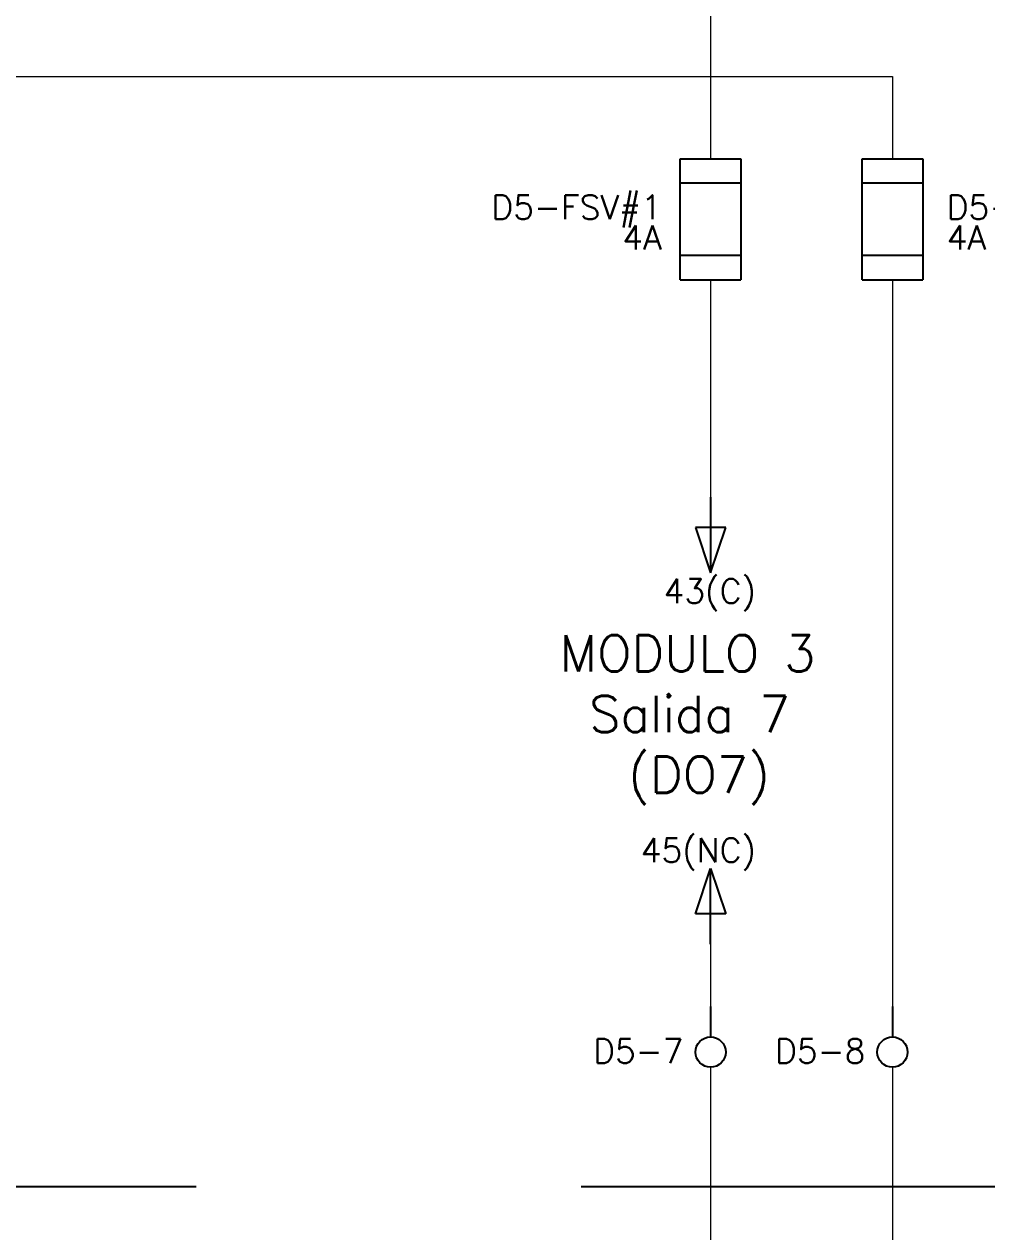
# Model space of a CAD drawing. Header units: inches. Extents: x 75782 to 87231, y -34126 to -18655.
# Drawn here: x 79487.2 to 79646, y -29613.8 to -29414.5 of the extents above; entities that cross this region are included whole.
import ezdxf
from ezdxf.enums import TextEntityAlignment as Align

# ---------------------------------------------------------------- set-up
doc = ezdxf.new("R2010")
doc.units = ezdxf.units.IN
doc.header["$MEASUREMENT"] = 0
doc.linetypes.add('DASHED', pattern=[19.05, 12.7, -6.35])
doc.layers.add('A-Cables 220V', color=6, linetype='Continuous', lineweight=18)
doc.layers.add('TEXTOS', color=7, linetype='Continuous')
doc.styles.get("Standard").update_dxf_attribs({"font": 'ROMANS.SHX'})

# ---------------------------------------------------------------- blocks, each defined once
blk = doc.blocks.new('Arrow-down')
for p, q in [((0, 0), (0, -12.5)), ((2.5, -5), (-2.5, -5)), ((-2.5, -5), (0, -12.5)), ((0, -12.5), (2.5, -5))]:
    blk.add_line(p, q)
at = {"flags": 4}
blk.add_attdef('NAME', text='', height=4, dxfattribs=at).set_placement((7.5, -17.5), align=Align.RIGHT)
blk = doc.blocks.new('Arrow-up')
for p, q in [((-2.5, 5), (0, 12.5)), ((0, 0), (0, 12.5)), ((0, 12.5), (2.5, 5)), ((2.5, 5), (-2.5, 5))]:
    blk.add_line(p, q)
at = {"flags": 4}
blk.add_attdef('NAME', text='', height=4, dxfattribs=at).set_placement((7.5, 13.5), align=Align.RIGHT)
blk = doc.blocks.new('Fusible')
at = {"color": 0, "ltscale": 0.1}
for p, q in [((45790.97, 2917.89), (45790.97, 2937.89)), ((45790.97, 2937.89), (45800.97, 2937.89)), ((45800.97, 2937.89), (45800.97, 2917.89)), ((45790.97, 2933.89), (45800.97, 2933.89)), ((45800.97, 2921.89), (45790.97, 2921.89)), ((45790.97, 2917.89), (45800.97, 2917.89))]:
    blk.add_line(p, q, dxfattribs=at)
at = {"flags": 4}
for p in [(45787.92, 2927.89), (45787.92, 2922.89)]:
    blk.add_attdef('NAME', text='', height=4, dxfattribs=at).set_placement(p, align=Align.RIGHT)
blk = doc.blocks.new('fusible1')
at = {"color": 0, "ltscale": 0.1}
for p, q in [((45820.97, 2917.89), (45820.97, 2937.89)), ((45820.97, 2937.89), (45830.97, 2937.89)), ((45830.97, 2937.89), (45830.97, 2917.89)), ((45820.97, 2933.89), (45830.97, 2933.89)), ((45830.97, 2921.89), (45820.97, 2921.89)), ((45820.97, 2917.89), (45830.97, 2917.89))]:
    blk.add_line(p, q, dxfattribs=at)
at = {"flags": 4}
for p in [(45834.92, 2927.89), (45834.92, 2922.89)]:
    blk.add_attdef('NAME', p, '', height=4, dxfattribs=at)
blk = doc.blocks.new('Borne - arriba')
blk.add_line((0, 0), (0, -5))
blk.add_circle((0, -7.5), 2.5)
at = {"flags": 4}
blk.add_attdef('NAME', text='', height=4, dxfattribs=at).set_placement((-4.45, -9.32), align=Align.RIGHT)
blk.add_attdef('#', (4.64, -8.89), '', height=3, dxfattribs=at)

msp = doc.modelspace()

# ---------------------------------------------------------------- linework, layer by layer
at = {"linetype": 'DASHED', "ltscale": 10}
msp.add_lwpolyline([(79009.7, -29171.1), (79896.56, -29171.1), (79896.56, -29606.35), (79009.7, -29606.35)], close=True, dxfattribs=at)
at = {"layer": 'A-Cables 220V'}
for p, q in [((79600.41, -29393.12), (79600.41, -29436.7)), ((79137.91, -29423.12), (79630.41, -29423.14)), ((79630.41, -29423.14), (79630.41, -29436.7)), ((79600.41, -29456.7), (79600.41, -29492.56)), ((79630.41, -29456.7), (79630.41, -29581.64)), ((79600.41, -29566.32), (79600.41, -29581.64)), ((79600.41, -29586.64), (79600.41, -29693.62)), ((79630.41, -29586.64), (79630.41, -29698.62))]:
    msp.add_line(p, q, dxfattribs=at)

# ---------------------------------------------------------------- block references
ref = msp.add_blockref('Fusible', (33804.44, -32374.59))
ref.add_attrib('NAME', 'D5-FSV#1', dxfattribs={"height": 4}).set_placement((79592.36, -29446.7), align=Align.RIGHT)
ref.add_attrib('NAME', '4A', dxfattribs={"height": 4}).set_placement((79592.36, -29451.7), align=Align.RIGHT)
ref = msp.add_blockref('fusible1', (33804.44, -32374.59))
ref.add_attrib('NAME', 'D5-FSV#2', (79639.36, -29446.7), dxfattribs={"height": 4})
ref.add_attrib('NAME', '4A', (79639.36, -29451.7), dxfattribs={"height": 4})
ref = msp.add_blockref('Arrow-down', (79600.41, -29492.56))
ref.add_attrib('NAME', '43(C)', dxfattribs={"height": 4}).set_placement((79607.91, -29510.06), align=Align.RIGHT)
ref = msp.add_blockref('Arrow-up', (79600.41, -29566.32))
ref.add_attrib('NAME', '45(NC)', dxfattribs={"height": 4}).set_placement((79607.91, -29552.82), align=Align.RIGHT)
ref = msp.add_blockref('Borne - arriba', (79600.41, -29576.64))
ref.add_attrib('NAME', 'D5-7', dxfattribs={"height": 4}).set_placement((79595.96, -29585.96), align=Align.RIGHT)
ref = msp.add_blockref('Borne - arriba', (79630.41, -29576.64))
ref.add_attrib('NAME', 'D5-8', dxfattribs={"height": 4}).set_placement((79625.96, -29585.96), align=Align.RIGHT)

# ---------------------------------------------------------------- texts
at = {"layer": 'TEXTOS', "insert": (79566.86, -29515.33), "char_height": 6, "attachment_point": 1}
msp.add_mtext_dynamic_manual_height_columns('\\pi8.6647;MODULO 3\\P\\pi13.522;Salida 7\\P\\pi19.95;(DO7)', width=63.6152, gutter_width=1250, heights=[0], dxfattribs=at)

doc.saveas('drawing.dxf')
